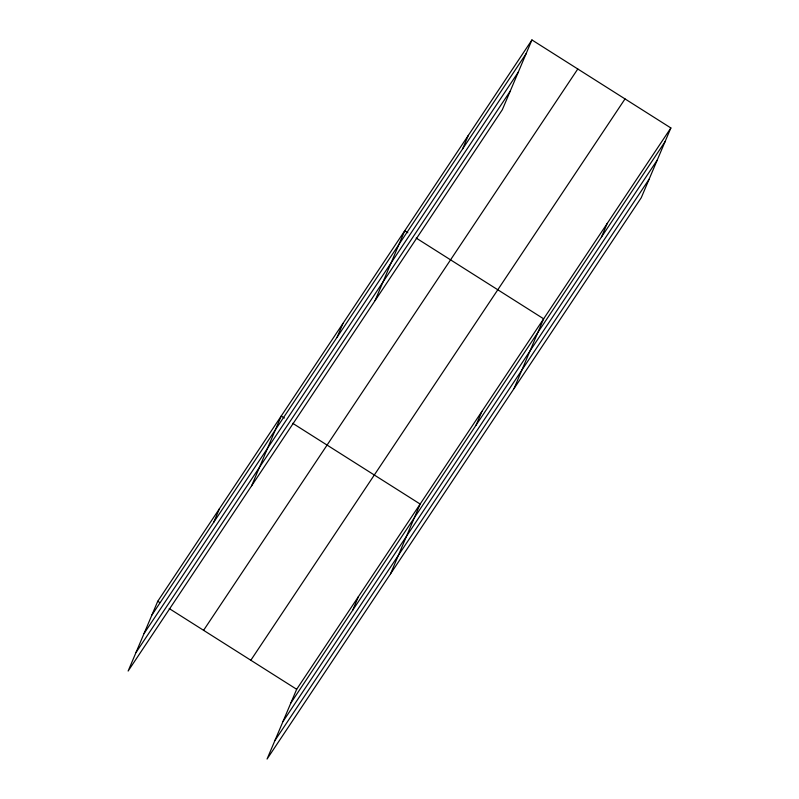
<?xml version="1.0" encoding="UTF-8"?>
<svg xmlns="http://www.w3.org/2000/svg" width="799" height="799" viewBox="0 0 799 799"><rect width="100%" height="100%" fill="white"/><g stroke="black" fill="none" stroke-linecap="round" stroke-linejoin="round"><path stroke-width="1.2" d="M531.944 39.95L157.743 601.277L128.13 671.04L502.331 109.713L531.944 39.95L670.87 127.96L641.257 197.723L267.056 759.05L296.669 689.287L670.87 127.96M213.653 522.396L219.485 508.663M251.615 485.802L281.228 416.039L284.354 418.027M337.138 337.158L342.971 323.425M375.101 300.564L404.713 230.801L407.84 232.779M462.501 149.113L468.324 135.381M352.579 610.406L358.411 596.673M390.541 573.812L420.154 504.049L292.694 423.3M476.064 425.168L481.897 411.435M514.027 388.574L543.64 318.811L416.179 238.062M601.427 237.123L607.25 223.39M151.91 615.01L526.112 53.683M144.07 633.507L518.261 72.17M135.98 652.553L510.181 91.226M203.585 630.321L577.787 68.994M250.826 660.244L625.028 98.916M290.836 703.02L665.038 141.693M282.996 721.517L657.187 160.18M274.906 740.563L649.108 179.226M157.743 601.277L159.83 602.606M169.208 608.538L296.669 689.287"/></g></svg>
